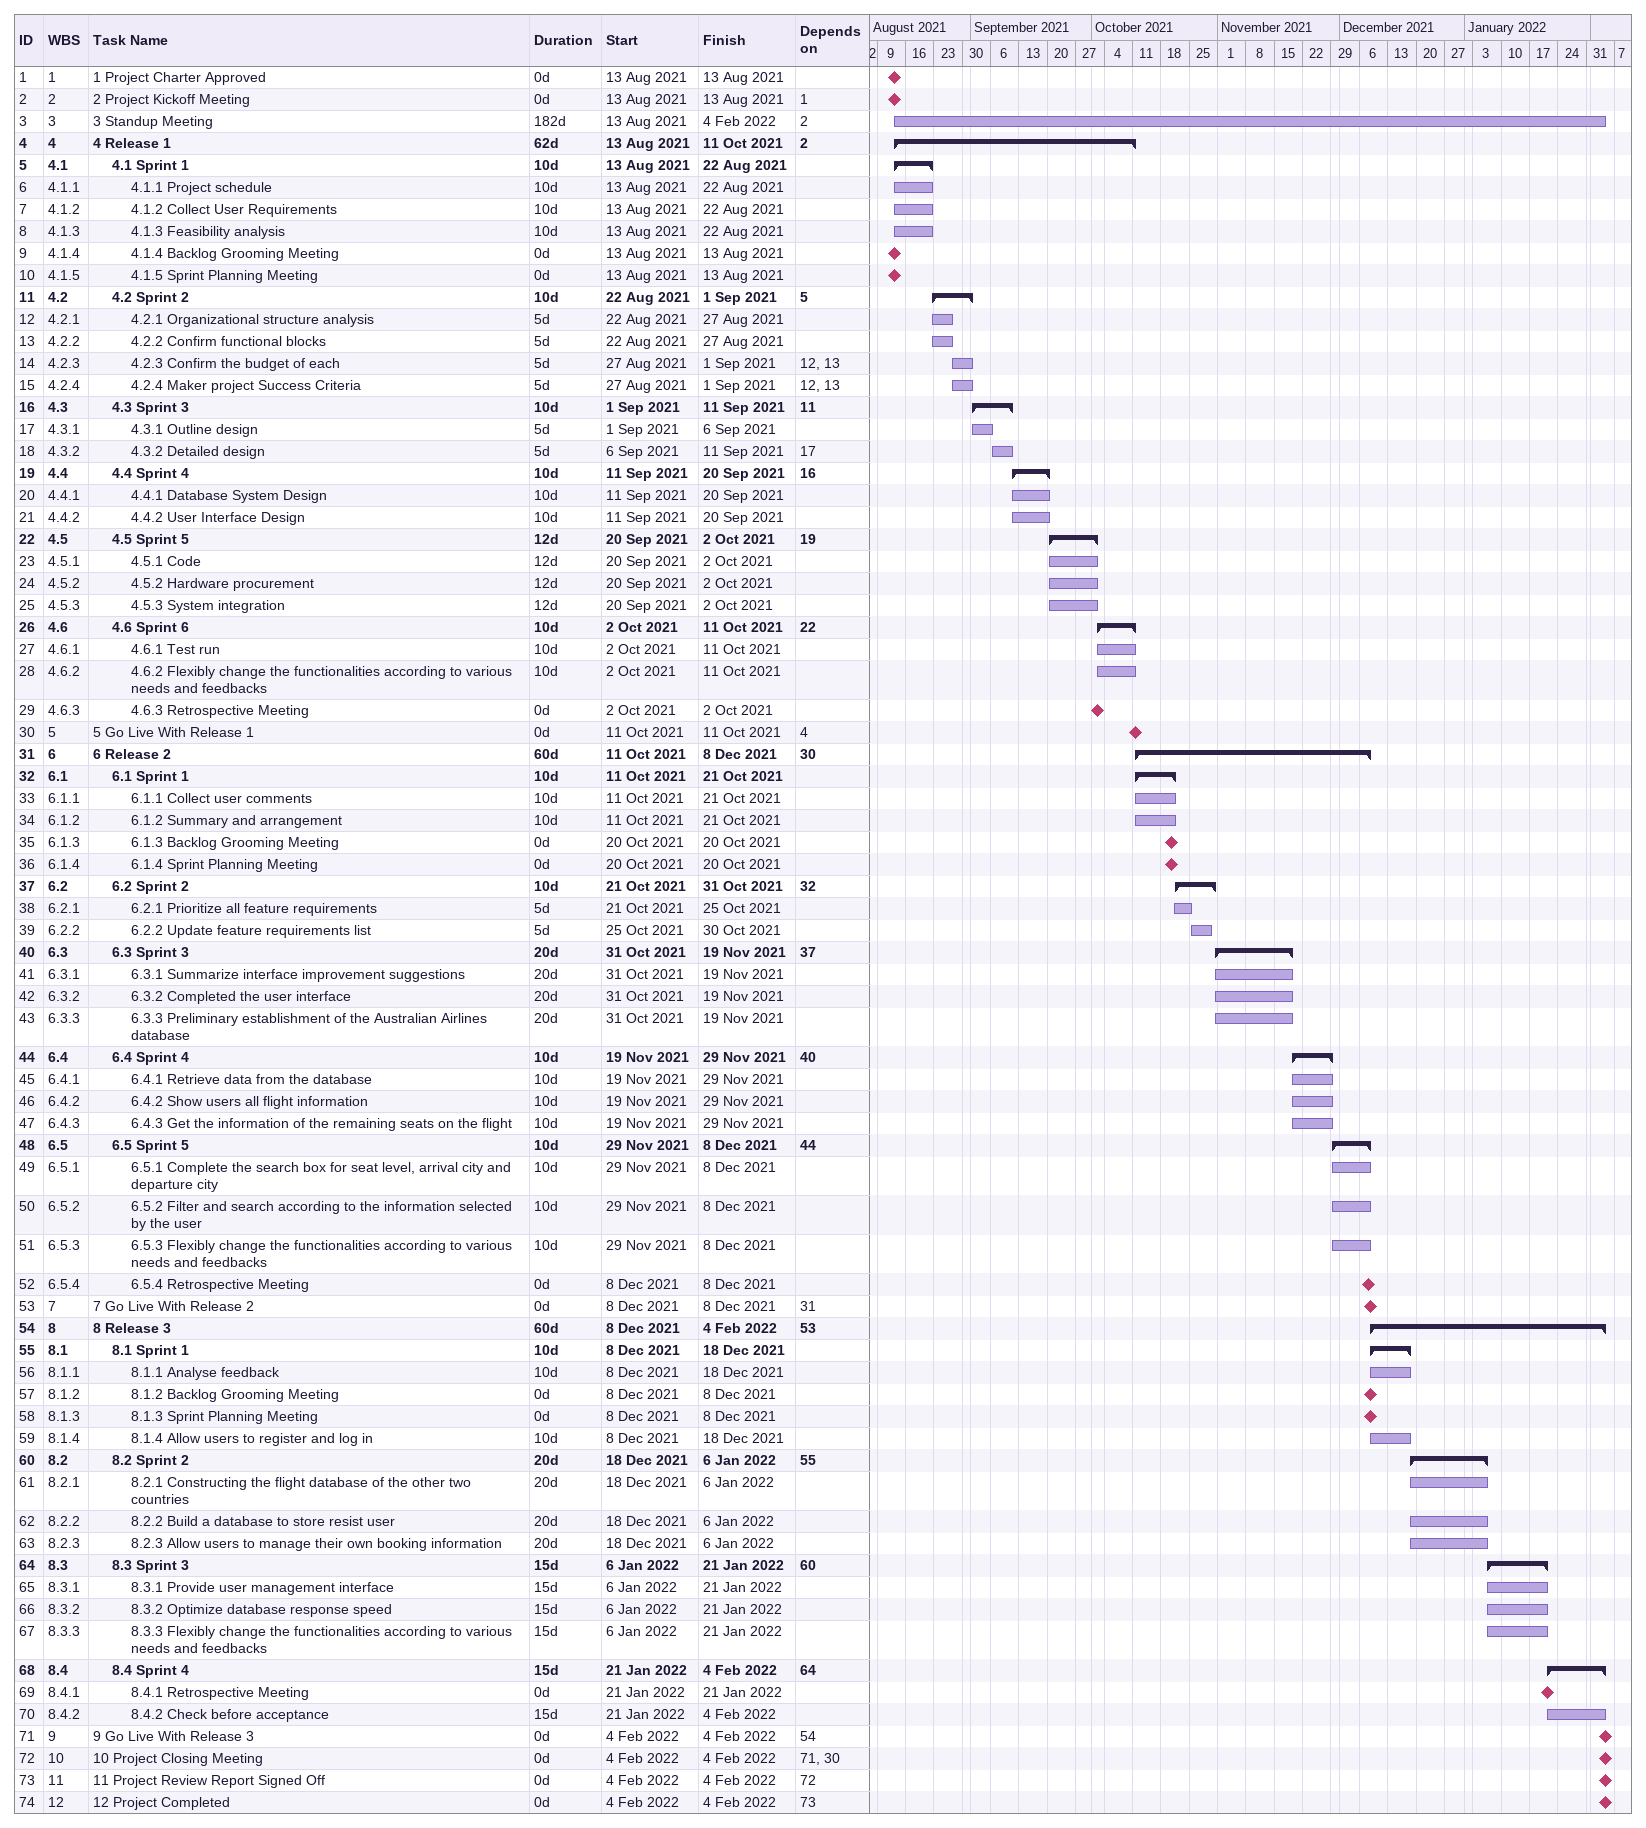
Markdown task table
| ID | WBS | Task | Duration | Start | Finish | Predecessors |
|---|---|---|---|---|---|---|
| 1 | 1 | 1 Project Charter Approved | 0d | 2021-08-13 | 2021-08-13 |  |
| 2 | 2 | 2 Project Kickoff Meeting | 0d | 2021-08-13 | 2021-08-13 | 1 |
| 3 | 3 | 3 Standup Meeting | 182d | 2021-08-13 | 2022-02-04 | 2 |
| 4 | 4 | **4 Release 1** | 62d | 2021-08-13 | 2021-10-11 | 2 |
| 5 | 4.1 | **4.1 Sprint 1** | 10d | 2021-08-13 | 2021-08-22 |  |
| 6 | 4.1.1 | 4.1.1 Project schedule | 10d | 2021-08-13 | 2021-08-22 |  |
| 7 | 4.1.2 | 4.1.2 Collect User Requirements | 10d | 2021-08-13 | 2021-08-22 |  |
| 8 | 4.1.3 | 4.1.3 Feasibility analysis | 10d | 2021-08-13 | 2021-08-22 |  |
| 9 | 4.1.4 | 4.1.4 Backlog Grooming Meeting | 0d | 2021-08-13 | 2021-08-13 |  |
| 10 | 4.1.5 | 4.1.5 Sprint Planning Meeting | 0d | 2021-08-13 | 2021-08-13 |  |
| 11 | 4.2 | **4.2 Sprint 2** | 10d | 2021-08-22 | 2021-09-01 | 5 |
| 12 | 4.2.1 | 4.2.1 Organizational structure analysis | 5d | 2021-08-22 | 2021-08-27 |  |
| 13 | 4.2.2 | 4.2.2 Confirm functional blocks | 5d | 2021-08-22 | 2021-08-27 |  |
| 14 | 4.2.3 | 4.2.3 Confirm the budget of each | 5d | 2021-08-27 | 2021-09-01 | 12, 13 |
| 15 | 4.2.4 | 4.2.4 Maker project Success Criteria | 5d | 2021-08-27 | 2021-09-01 | 12, 13 |
| 16 | 4.3 | **4.3 Sprint 3** | 10d | 2021-09-01 | 2021-09-11 | 11 |
| 17 | 4.3.1 | 4.3.1 Outline design | 5d | 2021-09-01 | 2021-09-06 |  |
| 18 | 4.3.2 | 4.3.2 Detailed design | 5d | 2021-09-06 | 2021-09-11 | 17 |
| 19 | 4.4 | **4.4 Sprint 4** | 10d | 2021-09-11 | 2021-09-20 | 16 |
| 20 | 4.4.1 | 4.4.1 Database System Design | 10d | 2021-09-11 | 2021-09-20 |  |
| 21 | 4.4.2 | 4.4.2 User Interface Design | 10d | 2021-09-11 | 2021-09-20 |  |
| 22 | 4.5 | **4.5 Sprint 5** | 12d | 2021-09-20 | 2021-10-02 | 19 |
| 23 | 4.5.1 | 4.5.1 Code | 12d | 2021-09-20 | 2021-10-02 |  |
| 24 | 4.5.2 | 4.5.2 Hardware procurement | 12d | 2021-09-20 | 2021-10-02 |  |
| 25 | 4.5.3 | 4.5.3 System integration | 12d | 2021-09-20 | 2021-10-02 |  |
| 26 | 4.6 | **4.6 Sprint 6** | 10d | 2021-10-02 | 2021-10-11 | 22 |
| 27 | 4.6.1 | 4.6.1 Test run | 10d | 2021-10-02 | 2021-10-11 |  |
| 28 | 4.6.2 | 4.6.2 Flexibly change the functionalities according to various needs and feedbacks | 10d | 2021-10-02 | 2021-10-11 |  |
| 29 | 4.6.3 | 4.6.3 Retrospective Meeting | 0d | 2021-10-02 | 2021-10-02 |  |
| 30 | 5 | 5 Go Live With Release 1 | 0d | 2021-10-11 | 2021-10-11 | 4 |
| 31 | 6 | **6 Release 2** | 60d | 2021-10-11 | 2021-12-08 | 30 |
| 32 | 6.1 | **6.1 Sprint 1** | 10d | 2021-10-11 | 2021-10-21 |  |
| 33 | 6.1.1 | 6.1.1 Collect user comments | 10d | 2021-10-11 | 2021-10-21 |  |
| 34 | 6.1.2 | 6.1.2 Summary and arrangement | 10d | 2021-10-11 | 2021-10-21 |  |
| 35 | 6.1.3 | 6.1.3 Backlog Grooming Meeting | 0d | 2021-10-20 | 2021-10-20 |  |
| 36 | 6.1.4 | 6.1.4 Sprint Planning Meeting | 0d | 2021-10-20 | 2021-10-20 |  |
| 37 | 6.2 | **6.2 Sprint 2** | 10d | 2021-10-21 | 2021-10-31 | 32 |
| 38 | 6.2.1 | 6.2.1 Prioritize all feature requirements | 5d | 2021-10-21 | 2021-10-25 |  |
| 39 | 6.2.2 | 6.2.2 Update feature requirements list | 5d | 2021-10-25 | 2021-10-30 |  |
| 40 | 6.3 | **6.3 Sprint 3** | 20d | 2021-10-31 | 2021-11-19 | 37 |
| 41 | 6.3.1 | 6.3.1 Summarize interface improvement suggestions | 20d | 2021-10-31 | 2021-11-19 |  |
| 42 | 6.3.2 | 6.3.2 Completed the user interface | 20d | 2021-10-31 | 2021-11-19 |  |
| 43 | 6.3.3 | 6.3.3 Preliminary establishment of the Australian Airlines database | 20d | 2021-10-31 | 2021-11-19 |  |
| 44 | 6.4 | **6.4 Sprint 4** | 10d | 2021-11-19 | 2021-11-29 | 40 |
| 45 | 6.4.1 | 6.4.1 Retrieve data from the database | 10d | 2021-11-19 | 2021-11-29 |  |
| 46 | 6.4.2 | 6.4.2 Show users all flight information | 10d | 2021-11-19 | 2021-11-29 |  |
| 47 | 6.4.3 | 6.4.3 Get the information of the remaining seats on the flight | 10d | 2021-11-19 | 2021-11-29 |  |
| 48 | 6.5 | **6.5 Sprint 5** | 10d | 2021-11-29 | 2021-12-08 | 44 |
| 49 | 6.5.1 | 6.5.1 Complete the search box for seat level, arrival city and departure city | 10d | 2021-11-29 | 2021-12-08 |  |
| 50 | 6.5.2 | 6.5.2 Filter and search according to the information selected by the user | 10d | 2021-11-29 | 2021-12-08 |  |
| 51 | 6.5.3 | 6.5.3 Flexibly change the functionalities according to various needs and feedbacks | 10d | 2021-11-29 | 2021-12-08 |  |
| 52 | 6.5.4 | 6.5.4 Retrospective Meeting | 0d | 2021-12-08 | 2021-12-08 |  |
| 53 | 7 | 7 Go Live With Release 2 | 0d | 2021-12-08 | 2021-12-08 | 31 |
| 54 | 8 | **8 Release 3** | 60d | 2021-12-08 | 2022-02-04 | 53 |
| 55 | 8.1 | **8.1 Sprint 1** | 10d | 2021-12-08 | 2021-12-18 |  |
| 56 | 8.1.1 | 8.1.1 Analyse feedback | 10d | 2021-12-08 | 2021-12-18 |  |
| 57 | 8.1.2 | 8.1.2 Backlog Grooming Meeting | 0d | 2021-12-08 | 2021-12-08 |  |
| 58 | 8.1.3 | 8.1.3 Sprint Planning Meeting | 0d | 2021-12-08 | 2021-12-08 |  |
| 59 | 8.1.4 | 8.1.4 Allow users to register and log in | 10d | 2021-12-08 | 2021-12-18 |  |
| 60 | 8.2 | **8.2 Sprint 2** | 20d | 2021-12-18 | 2022-01-06 | 55 |
| 61 | 8.2.1 | 8.2.1 Constructing the flight database of the other two countries | 20d | 2021-12-18 | 2022-01-06 |  |
| 62 | 8.2.2 | 8.2.2 Build a database to store resist user | 20d | 2021-12-18 | 2022-01-06 |  |
| 63 | 8.2.3 | 8.2.3 Allow users to manage their own booking information | 20d | 2021-12-18 | 2022-01-06 |  |
| 64 | 8.3 | **8.3 Sprint 3** | 15d | 2022-01-06 | 2022-01-21 | 60 |
| 65 | 8.3.1 | 8.3.1 Provide user management interface | 15d | 2022-01-06 | 2022-01-21 |  |
| 66 | 8.3.2 | 8.3.2 Optimize database response speed | 15d | 2022-01-06 | 2022-01-21 |  |
| 67 | 8.3.3 | 8.3.3 Flexibly change the functionalities according to various needs and feedbacks | 15d | 2022-01-06 | 2022-01-21 |  |
| 68 | 8.4 | **8.4 Sprint 4** | 15d | 2022-01-21 | 2022-02-04 | 64 |
| 69 | 8.4.1 | 8.4.1 Retrospective Meeting | 0d | 2022-01-21 | 2022-01-21 |  |
| 70 | 8.4.2 | 8.4.2 Check before acceptance | 15d | 2022-01-21 | 2022-02-04 |  |
| 71 | 9 | 9 Go Live With Release 3 | 0d | 2022-02-04 | 2022-02-04 | 54 |
| 72 | 10 | 10 Project Closing Meeting | 0d | 2022-02-04 | 2022-02-04 | 71, 30 |
| 73 | 11 | 11 Project Review Report Signed Off | 0d | 2022-02-04 | 2022-02-04 | 72 |
| 74 | 12 | 12 Project Completed | 0d | 2022-02-04 | 2022-02-04 | 73 |
